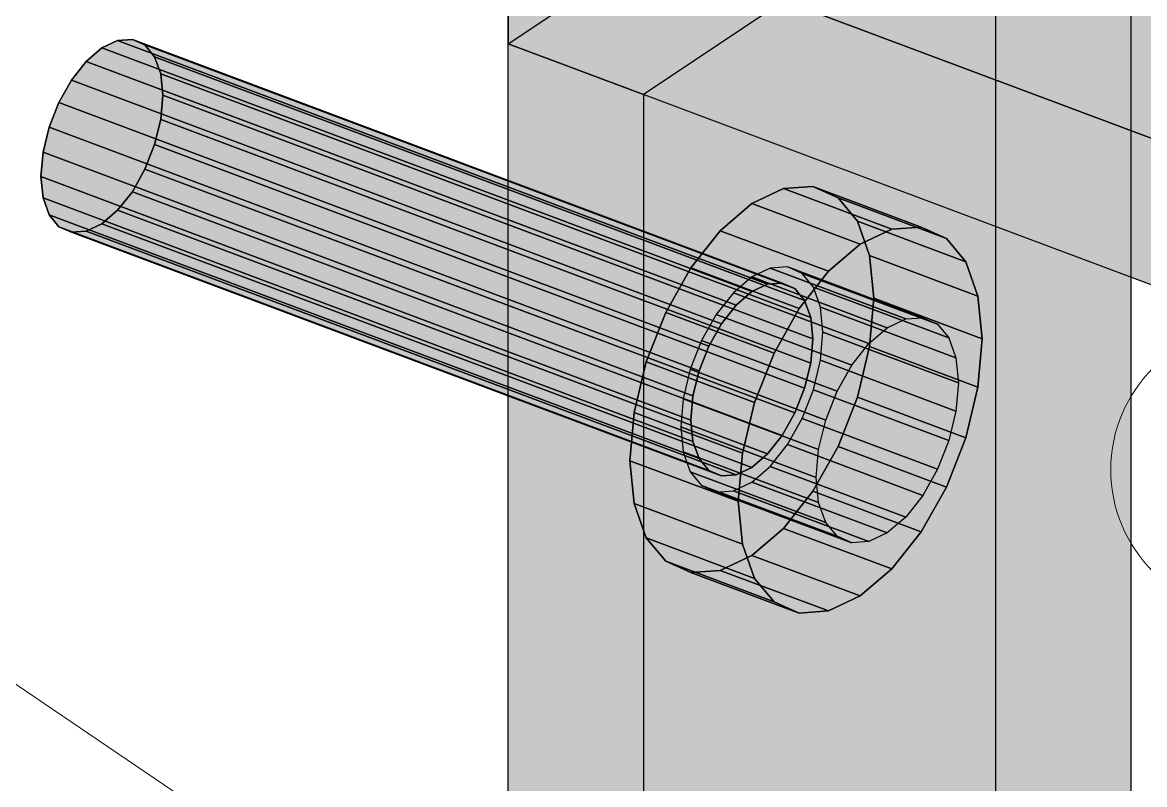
# Model space of a CAD drawing. Header units: millimetres. Extents: x 50 to 612415, y 2 to 4150.
# Drawn here: x 493535.88 to 493578.84, y 3117.29 to 3146.48 of the extents above; entities that cross this region are included whole.
import ezdxf

# ---------------------------------------------------------------- set-up
doc = ezdxf.new("R2010")
doc.units = ezdxf.units.MM
for name, color, linetype, lineweight in [('DIM', 7, 'Continuous', 13), ('HATCH', 8, 'Continuous', 9), ('OUTLINE', 7, 'Continuous', 25)]:
    doc.layers.add(name, color=color, linetype=linetype, lineweight=lineweight)

msp = doc.modelspace()

# ---------------------------------------------------------------- hatches: boundary and pattern name
at = {"layer": 'HATCH', "true_color": 0xaaafb2}
for points in [[(493554.474, 3145.664), (493573.139, 3158.107), (493573.139, 3163.72), (493554.474, 3151.276)], [(493565.732, 3136.864), (493554.474, 3145.664), (493573.139, 3158.107)], [(493566.164, 3136.339), (493565.732, 3136.864), (493573.139, 3158.107)], [(493566.164, 3132.41), (493573.139, 3158.107), (493573.139, 3096.369)], [(493566.164, 3132.41), (493566.436, 3133.539), (493573.139, 3158.107)], [(493566.436, 3135.572), (493566.164, 3136.339), (493573.139, 3158.107)], [(493566.436, 3133.539), (493566.529, 3134.617), (493573.139, 3158.107)], [(493566.529, 3134.617), (493566.436, 3135.572), (493573.139, 3158.107)], [(493578.324, 3156.163), (493559.659, 3143.72), (493570.916, 3134.92)], [(493578.324, 3156.163), (493570.916, 3134.92), (493571.349, 3134.394)], [(493578.324, 3094.425), (493578.324, 3156.163), (493571.349, 3130.466)], [(493578.324, 3156.163), (493571.621, 3131.594), (493571.349, 3130.466)], [(493578.324, 3156.163), (493571.349, 3134.394), (493571.621, 3133.628)], [(493578.324, 3156.163), (493571.713, 3132.673), (493571.621, 3131.594)], [(493578.324, 3156.163), (493571.621, 3133.628), (493571.713, 3132.673)], [(493540.941, 3141.798), (493539.524, 3145.79), (493538.92, 3145.503)], [(493540.941, 3141.798), (493540.087, 3145.829), (493539.524, 3145.79)], [(493540.941, 3141.798), (493540.57, 3145.616), (493540.087, 3145.829)], [(493540.941, 3141.798), (493538.92, 3145.503), (493538.317, 3144.985)], [(493540.941, 3141.798), (493540.941, 3145.166), (493540.57, 3145.616)], [(493561.178, 3132.067), (493554.474, 3083.926), (493554.474, 3145.664)], [(493565.732, 3136.864), (493565.168, 3137.112), (493554.474, 3145.664)], [(493565.168, 3137.112), (493564.511, 3137.067), (493554.474, 3145.664)], [(493564.511, 3137.067), (493563.807, 3136.732), (493554.474, 3145.664)], [(493563.807, 3136.732), (493563.102, 3136.128), (493554.474, 3145.664)], [(493563.102, 3136.128), (493562.446, 3135.298), (493554.474, 3145.664)], [(493562.446, 3135.298), (493561.882, 3134.298), (493554.474, 3145.664)], [(493561.45, 3133.196), (493561.178, 3132.067), (493554.474, 3145.664)], [(493561.882, 3134.298), (493561.45, 3133.196), (493554.474, 3145.664)], [(493540.941, 3141.798), (493538.317, 3144.985), (493537.754, 3144.274)], [(493540.941, 3141.798), (493541.174, 3144.509), (493540.941, 3145.166)], [(493540.941, 3141.798), (493541.254, 3143.691), (493541.174, 3144.509)], [(493540.941, 3141.798), (493537.754, 3144.274), (493537.271, 3143.417)], [(493540.941, 3141.798), (493541.174, 3142.766), (493541.254, 3143.691)], [(493559.659, 3143.72), (493559.659, 3081.981), (493566.362, 3130.123)], [(493559.659, 3143.72), (493570.352, 3135.168), (493570.916, 3134.92)], [(493559.659, 3143.72), (493569.696, 3135.123), (493570.352, 3135.168)], [(493559.659, 3143.72), (493568.991, 3134.787), (493569.696, 3135.123)], [(493559.659, 3143.72), (493568.287, 3134.184), (493568.991, 3134.787)], [(493559.659, 3143.72), (493567.631, 3133.354), (493568.287, 3134.184)], [(493559.659, 3143.72), (493567.067, 3132.353), (493567.631, 3133.354)], [(493559.659, 3143.72), (493566.362, 3130.123), (493566.634, 3131.251)], [(493559.659, 3143.72), (493566.634, 3131.251), (493567.067, 3132.353)], [(493540.941, 3141.798), (493537.271, 3143.417), (493536.9, 3142.472)], [(493540.941, 3141.798), (493536.9, 3142.472), (493536.667, 3141.504)], [(493540.941, 3141.798), (493536.587, 3140.58), (493536.667, 3139.761)], [(493540.941, 3141.798), (493536.667, 3141.504), (493536.587, 3140.58)], [(493540.941, 3141.798), (493536.667, 3139.761), (493536.9, 3139.104)], [(493540.941, 3141.798), (493536.9, 3139.104), (493537.271, 3138.654)], [(493540.941, 3141.798), (493537.271, 3138.654), (493537.754, 3138.441)], [(493540.941, 3141.798), (493537.754, 3138.441), (493538.317, 3138.48)], [(493540.941, 3141.798), (493538.317, 3138.48), (493538.92, 3138.768)], [(493540.941, 3141.798), (493538.92, 3138.768), (493539.524, 3139.285)], [(493540.941, 3141.798), (493539.524, 3139.285), (493540.087, 3139.996)], [(493540.941, 3141.798), (493540.087, 3139.996), (493540.57, 3140.854)], [(493567.848, 3132.129), (493566.14, 3140.191), (493565.015, 3140.113)], [(493567.848, 3132.129), (493567.106, 3139.765), (493566.14, 3140.191)], [(493567.848, 3132.129), (493565.015, 3140.113), (493563.807, 3139.538)], [(493567.848, 3132.129), (493567.848, 3138.864), (493567.106, 3139.765)], [(493567.848, 3132.129), (493563.807, 3139.538), (493562.599, 3138.503)], [(493567.848, 3132.129), (493562.599, 3138.503), (493561.474, 3137.08)], [(493567.848, 3132.129), (493568.314, 3137.551), (493567.848, 3138.864)], [(493567.955, 3137.982), (493569.162, 3138.558), (493571.996, 3130.574)], [(493569.162, 3138.558), (493570.288, 3138.635), (493571.996, 3130.574)], [(493570.288, 3138.635), (493571.254, 3138.209), (493571.996, 3130.574)], [(493571.254, 3138.209), (493571.996, 3137.309), (493571.996, 3130.574)], [(493566.747, 3136.948), (493567.955, 3137.982), (493571.996, 3130.574)], [(493567.848, 3132.129), (493568.473, 3135.914), (493568.314, 3137.551)], [(493571.996, 3137.309), (493572.462, 3135.995), (493571.996, 3130.574)], [(493567.848, 3132.129), (493561.474, 3137.08), (493560.507, 3135.365)], [(493565.621, 3135.525), (493566.747, 3136.948), (493571.996, 3130.574)], [(493563.807, 3136.17), (493564.411, 3136.458), (493565.827, 3132.466)], [(493564.411, 3136.458), (493564.973, 3136.497), (493565.827, 3132.466)], [(493564.973, 3136.497), (493565.457, 3136.284), (493565.827, 3132.466)], [(493563.203, 3135.653), (493563.807, 3136.17), (493565.827, 3132.466)], [(493565.457, 3136.284), (493565.827, 3135.834), (493565.827, 3132.466)], [(493567.848, 3132.129), (493568.314, 3134.064), (493568.473, 3135.914)], [(493572.462, 3135.995), (493572.621, 3134.358), (493571.996, 3130.574)], [(493562.64, 3134.941), (493563.203, 3135.653), (493565.827, 3132.466)], [(493564.655, 3133.81), (493565.621, 3135.525), (493571.996, 3130.574)], [(493565.827, 3135.834), (493566.06, 3135.177), (493565.827, 3132.466)], [(493567.848, 3132.129), (493560.507, 3135.365), (493559.766, 3133.476)], [(493566.06, 3135.177), (493566.14, 3134.358), (493565.827, 3132.466)], [(493562.157, 3134.084), (493562.64, 3134.941), (493565.827, 3132.466)], [(493566.14, 3134.358), (493566.06, 3133.434), (493565.827, 3132.466)], [(493572.621, 3134.358), (493572.462, 3132.509), (493571.996, 3130.574)], [(493561.786, 3133.139), (493562.157, 3134.084), (493565.827, 3132.466)], [(493563.913, 3131.921), (493564.655, 3133.81), (493571.996, 3130.574)], [(493567.848, 3132.129), (493559.766, 3133.476), (493559.3, 3131.541)], [(493561.553, 3132.172), (493561.786, 3133.139), (493565.827, 3132.466)], [(493561.553, 3130.429), (493561.474, 3131.247), (493565.827, 3132.466)], [(493561.474, 3131.247), (493561.553, 3132.172), (493565.827, 3132.466)], [(493561.786, 3129.772), (493561.553, 3130.429), (493565.827, 3132.466)], [(493562.157, 3129.322), (493561.786, 3129.772), (493565.827, 3132.466)], [(493562.64, 3129.109), (493562.157, 3129.322), (493565.827, 3132.466)], [(493563.203, 3129.147), (493562.64, 3129.109), (493565.827, 3132.466)], [(493563.807, 3129.435), (493563.203, 3129.147), (493565.827, 3132.466)], [(493564.411, 3129.953), (493563.807, 3129.435), (493565.827, 3132.466)], [(493564.973, 3130.664), (493564.411, 3129.953), (493565.827, 3132.466)], [(493565.457, 3131.521), (493564.973, 3130.664), (493565.827, 3132.466)], [(493561.178, 3132.067), (493561.085, 3130.988), (493554.474, 3083.926)], [(493567.848, 3132.129), (493559.141, 3129.692), (493559.3, 3128.055)], [(493567.848, 3132.129), (493559.3, 3131.541), (493559.141, 3129.692)], [(493567.848, 3132.129), (493559.3, 3128.055), (493559.766, 3126.741)], [(493567.848, 3132.129), (493559.766, 3126.741), (493560.507, 3125.841)], [(493567.848, 3132.129), (493560.507, 3125.841), (493561.474, 3125.415)], [(493567.848, 3132.129), (493561.474, 3125.415), (493562.599, 3125.492)], [(493567.848, 3132.129), (493562.599, 3125.492), (493563.807, 3126.068)], [(493567.848, 3132.129), (493563.807, 3126.068), (493565.015, 3127.102)], [(493567.848, 3132.129), (493565.015, 3127.102), (493566.14, 3128.525)], [(493565.732, 3131.308), (493566.164, 3132.41), (493573.139, 3096.369)], [(493567.848, 3132.129), (493566.14, 3128.525), (493567.106, 3130.24)], [(493563.447, 3129.986), (493563.913, 3131.921), (493571.996, 3130.574)], [(493565.168, 3130.308), (493565.732, 3131.308), (493573.139, 3096.369)], [(493554.474, 3083.926), (493561.085, 3130.988), (493561.178, 3130.033)], [(493563.447, 3126.499), (493563.288, 3128.137), (493571.996, 3130.574)], [(493563.288, 3128.137), (493563.447, 3129.986), (493571.996, 3130.574)], [(493563.913, 3125.186), (493563.447, 3126.499), (493571.996, 3130.574)], [(493564.655, 3124.285), (493563.913, 3125.186), (493571.996, 3130.574)], [(493564.511, 3129.477), (493565.168, 3130.308), (493573.139, 3096.369)], [(493565.621, 3123.859), (493564.655, 3124.285), (493571.996, 3130.574)], [(493566.747, 3123.937), (493565.621, 3123.859), (493571.996, 3130.574)], [(493567.955, 3124.512), (493566.747, 3123.937), (493571.996, 3130.574)], [(493569.162, 3125.547), (493567.955, 3124.512), (493571.996, 3130.574)], [(493570.288, 3126.97), (493569.162, 3125.547), (493571.996, 3130.574)], [(493571.254, 3128.685), (493570.288, 3126.97), (493571.996, 3130.574)], [(493578.324, 3094.425), (493571.349, 3130.466), (493570.916, 3129.364)], [(493561.085, 3101.803), (493554.474, 3083.926), (493561.178, 3130.033)], [(493559.659, 3081.981), (493566.27, 3129.044), (493566.362, 3130.123)], [(493561.178, 3102.881), (493561.085, 3101.803), (493561.178, 3130.033)], [(493566.436, 3106.387), (493566.164, 3107.153), (493561.178, 3130.033)], [(493566.164, 3107.153), (493565.732, 3107.679), (493561.178, 3130.033)], [(493565.732, 3107.679), (493565.168, 3107.927), (493561.178, 3130.033)], [(493565.168, 3107.927), (493564.511, 3107.882), (493561.178, 3130.033)], [(493564.511, 3107.882), (493563.807, 3107.546), (493561.178, 3130.033)], [(493563.807, 3107.546), (493563.102, 3106.943), (493561.178, 3130.033)], [(493563.102, 3106.943), (493562.446, 3106.113), (493561.178, 3130.033)], [(493562.446, 3106.113), (493561.882, 3105.112), (493561.178, 3130.033)], [(493561.45, 3104.01), (493561.178, 3102.881), (493561.178, 3130.033)], [(493561.882, 3105.112), (493561.45, 3104.01), (493561.178, 3130.033)], [(493566.436, 3106.387), (493561.178, 3130.033), (493561.45, 3129.267)], [(493563.807, 3128.874), (493564.511, 3129.477), (493573.139, 3096.369)], [(493566.362, 3128.089), (493566.27, 3129.044), (493559.659, 3081.981)], [(493566.436, 3106.387), (493561.45, 3129.267), (493561.882, 3128.742)], [(493578.324, 3094.425), (493570.916, 3129.364), (493570.352, 3128.363)], [(493566.436, 3106.387), (493561.882, 3128.742), (493573.139, 3096.369)], [(493561.882, 3128.742), (493562.446, 3128.493), (493573.139, 3096.369)], [(493563.102, 3128.538), (493563.807, 3128.874), (493573.139, 3096.369)], [(493562.446, 3128.493), (493563.102, 3128.538), (493573.139, 3096.369)], [(493578.324, 3094.425), (493570.352, 3128.363), (493569.696, 3127.533)], [(493566.362, 3128.089), (493559.659, 3081.981), (493566.27, 3099.859)], [(493566.362, 3128.089), (493566.27, 3099.859), (493566.362, 3100.937)], [(493566.362, 3128.089), (493571.349, 3105.209), (493571.621, 3104.443)], [(493566.362, 3128.089), (493570.916, 3105.734), (493571.349, 3105.209)], [(493566.362, 3128.089), (493570.352, 3105.983), (493570.916, 3105.734)], [(493566.362, 3128.089), (493569.696, 3105.938), (493570.352, 3105.983)], [(493566.362, 3128.089), (493568.991, 3105.602), (493569.696, 3105.938)], [(493566.362, 3128.089), (493568.287, 3104.998), (493568.991, 3105.602)], [(493566.362, 3128.089), (493567.631, 3104.168), (493568.287, 3104.998)], [(493566.362, 3128.089), (493567.067, 3103.168), (493567.631, 3104.168)], [(493566.362, 3128.089), (493566.362, 3100.937), (493566.634, 3102.066)], [(493566.362, 3128.089), (493566.634, 3102.066), (493567.067, 3103.168)], [(493566.634, 3127.323), (493566.362, 3128.089), (493571.621, 3104.443)], [(493567.067, 3126.797), (493566.634, 3127.323), (493571.621, 3104.443)], [(493578.324, 3094.425), (493569.696, 3127.533), (493568.991, 3126.93)], [(493578.324, 3094.425), (493568.991, 3126.93), (493568.287, 3126.594)], [(493578.324, 3094.425), (493567.067, 3126.797), (493571.621, 3104.443)], [(493578.324, 3094.425), (493567.631, 3126.549), (493567.067, 3126.797)], [(493578.324, 3094.425), (493568.287, 3126.594), (493567.631, 3126.549)]]:
    msp.add_hatch(color=253, dxfattribs=at).paths.add_polyline_path(points)
at = {"layer": 'HATCH', "true_color": 0xb7bcc0}
for points in [[(493610.469, 3130.279), (493560.696, 3148.943), (493579.361, 3161.386)], [(493554.474, 3145.664), (493573.139, 3158.107), (493578.324, 3156.163), (493559.659, 3143.72)], [(493582.99, 3144.692), (493554.474, 3145.664), (493573.139, 3158.107)], [(493554.474, 3151.276), (493609.408, 3137.942), (493583.897, 3147.129)], [(493554.474, 3151.276), (493616.69, 3127.945), (493609.408, 3137.942)], [(493554.474, 3145.664), (493582.99, 3144.692), (493582.409, 3144.176)], [(493554.474, 3145.664), (493582.409, 3144.176), (493582.115, 3143.602)], [(493554.474, 3145.664), (493582.115, 3143.602), (493582.128, 3143.01)], [(493554.474, 3145.664), (493582.128, 3143.01), (493582.447, 3142.44)], [(493582.447, 3142.44), (493583.051, 3141.93), (493554.474, 3145.664)], [(493583.051, 3141.93), (493583.897, 3141.516), (493554.474, 3145.664)], [(493583.897, 3141.516), (493609.408, 3132.33), (493554.474, 3145.664)], [(493609.408, 3132.33), (493616.69, 3122.333), (493554.474, 3145.664)]]:
    msp.add_hatch(color=9, dxfattribs=at).paths.add_polyline_path(points)
at = {"layer": 'HATCH', "true_color": 0xacb1b5}
for points in [[(493573.139, 3158.107), (493573.139, 3096.369), (493578.324, 3094.425), (493578.324, 3156.163)], [(493560.696, 3148.943), (493610.469, 3130.279), (493610.469, 3135.285), (493560.696, 3153.95)], [(493616.69, 3122.333), (493554.474, 3145.664), (493554.474, 3151.276), (493616.69, 3127.945)], [(493554.474, 3083.926), (493554.474, 3145.664), (493559.659, 3143.72), (493559.659, 3081.981)]]:
    msp.add_hatch(color=253, dxfattribs=at).paths.add_polyline_path(points)
at = {"layer": 'HATCH', "true_color": 0xb5bbbf}
for points in [[(493564.411, 3136.458), (493563.807, 3136.17), (493538.92, 3145.503), (493539.524, 3145.79)], [(493569.162, 3138.558), (493567.955, 3137.982), (493563.807, 3139.538), (493565.015, 3140.113)], [(493563.203, 3129.147), (493563.807, 3129.435), (493538.92, 3138.768), (493538.317, 3138.48)], [(493564.511, 3137.067), (493563.807, 3136.732), (493568.991, 3134.787), (493569.696, 3135.123)], [(493563.102, 3128.538), (493563.807, 3128.874), (493568.991, 3126.93), (493568.287, 3126.594)], [(493566.747, 3123.937), (493567.955, 3124.512), (493563.807, 3126.068), (493562.599, 3125.492)]]:
    msp.add_hatch(color=9, dxfattribs=at).paths.add_polyline_path(points)
at = {"layer": 'HATCH', "true_color": 0xb2b7bb}
for points in [[(493564.973, 3136.497), (493564.411, 3136.458), (493539.524, 3145.79), (493540.087, 3145.829)], [(493570.288, 3138.635), (493569.162, 3138.558), (493565.015, 3140.113), (493566.14, 3140.191)], [(493562.64, 3129.109), (493563.203, 3129.147), (493538.317, 3138.48), (493537.754, 3138.441)], [(493565.168, 3137.112), (493564.511, 3137.067), (493569.696, 3135.123), (493570.352, 3135.168)], [(493562.446, 3128.493), (493563.102, 3128.538), (493568.287, 3126.594), (493567.631, 3126.549)], [(493565.621, 3123.859), (493566.747, 3123.937), (493562.599, 3125.492), (493561.474, 3125.415)]]:
    msp.add_hatch(color=9, dxfattribs=at).paths.add_polyline_path(points)
at = {"layer": 'HATCH', "true_color": 0xadb2b6}
for points in [[(493565.457, 3136.284), (493564.973, 3136.497), (493540.087, 3145.829), (493540.57, 3145.616)], [(493571.254, 3138.209), (493570.288, 3138.635), (493566.14, 3140.191), (493567.106, 3139.765)], [(493562.157, 3129.322), (493562.64, 3129.109), (493537.754, 3138.441), (493537.271, 3138.654)], [(493565.732, 3136.864), (493565.168, 3137.112), (493570.352, 3135.168), (493570.916, 3134.92)], [(493561.882, 3128.742), (493562.446, 3128.493), (493567.631, 3126.549), (493567.067, 3126.797)], [(493564.655, 3124.285), (493565.621, 3123.859), (493561.474, 3125.415), (493560.507, 3125.841)]]:
    msp.add_hatch(color=253, dxfattribs=at).paths.add_polyline_path(points)
at = {"layer": 'HATCH', "true_color": 0xb8bdc1}
for points in [[(493563.807, 3136.17), (493563.203, 3135.653), (493538.317, 3144.985), (493538.92, 3145.503)], [(493567.955, 3137.982), (493566.747, 3136.948), (493562.599, 3138.503), (493563.807, 3139.538)], [(493563.807, 3129.435), (493564.411, 3129.953), (493539.524, 3139.285), (493538.92, 3138.768)], [(493563.807, 3136.732), (493563.102, 3136.128), (493568.287, 3134.184), (493568.991, 3134.787)], [(493563.807, 3128.874), (493564.511, 3129.477), (493569.696, 3127.533), (493568.991, 3126.93)], [(493567.955, 3124.512), (493569.162, 3125.547), (493565.015, 3127.102), (493563.807, 3126.068)]]:
    msp.add_hatch(color=9, dxfattribs=at).paths.add_polyline_path(points)
at = {"layer": 'HATCH', "true_color": 0xa8adb0}
for points in [[(493565.827, 3135.834), (493565.457, 3136.284), (493540.57, 3145.616), (493540.941, 3145.166)], [(493571.996, 3137.309), (493571.254, 3138.209), (493567.106, 3139.765), (493567.848, 3138.864)], [(493561.786, 3129.772), (493562.157, 3129.322), (493537.271, 3138.654), (493536.9, 3139.104)], [(493566.164, 3136.339), (493565.732, 3136.864), (493570.916, 3134.92), (493571.349, 3134.394)], [(493561.45, 3129.267), (493561.882, 3128.742), (493567.067, 3126.797), (493566.634, 3127.323)], [(493563.913, 3125.186), (493564.655, 3124.285), (493560.507, 3125.841), (493559.766, 3126.741)]]:
    msp.add_hatch(color=253, dxfattribs=at).paths.add_polyline_path(points)
at = {"layer": 'HATCH', "true_color": 0xb9bec2}
for points in [[(493563.203, 3135.653), (493562.64, 3134.941), (493537.754, 3144.274), (493538.317, 3144.985)], [(493564.411, 3129.953), (493564.973, 3130.664), (493540.087, 3139.996), (493539.524, 3139.285)], [(493566.747, 3136.948), (493565.621, 3135.525), (493561.474, 3137.08), (493562.599, 3138.503)], [(493563.102, 3136.128), (493562.446, 3135.298), (493567.631, 3133.354), (493568.287, 3134.184)], [(493564.511, 3129.477), (493565.168, 3130.308), (493570.352, 3128.363), (493569.696, 3127.533)], [(493569.162, 3125.547), (493570.288, 3126.97), (493566.14, 3128.525), (493565.015, 3127.102)]]:
    msp.add_hatch(color=9, dxfattribs=at).paths.add_polyline_path(points)
at = {"layer": 'HATCH', "true_color": 0xa4a9ac}
for points in [[(493566.06, 3135.177), (493565.827, 3135.834), (493540.941, 3145.166), (493541.174, 3144.509)], [(493561.553, 3130.429), (493561.786, 3129.772), (493536.9, 3139.104), (493536.667, 3139.761)], [(493572.462, 3135.995), (493571.996, 3137.309), (493567.848, 3138.864), (493568.314, 3137.551)], [(493566.436, 3135.572), (493566.164, 3136.339), (493571.349, 3134.394), (493571.621, 3133.628)], [(493561.178, 3130.033), (493561.45, 3129.267), (493566.634, 3127.323), (493566.362, 3128.089)], [(493563.447, 3126.499), (493563.913, 3125.186), (493559.766, 3126.741), (493559.3, 3128.055)]]:
    msp.add_hatch(color=253, dxfattribs=at).paths.add_polyline_path(points)
at = {"layer": 'HATCH', "true_color": 0xa9afb2}
for points in [[(493566.14, 3134.358), (493566.06, 3135.177), (493541.174, 3144.509), (493541.254, 3143.691)], [(493561.474, 3131.247), (493561.553, 3130.429), (493536.667, 3139.761), (493536.587, 3140.58)], [(493572.621, 3134.358), (493572.462, 3135.995), (493568.314, 3137.551), (493568.473, 3135.914)], [(493566.529, 3134.617), (493566.436, 3135.572), (493571.621, 3133.628), (493571.713, 3132.673)], [(493561.085, 3130.988), (493561.178, 3130.033), (493566.362, 3128.089), (493566.27, 3129.044)], [(493563.288, 3128.137), (493563.447, 3126.499), (493559.3, 3128.055), (493559.141, 3129.692)]]:
    msp.add_hatch(color=253, dxfattribs=at).paths.add_polyline_path(points)
at = {"layer": 'HATCH', "true_color": 0xb8bec2}
for points in [[(493562.64, 3134.941), (493562.157, 3134.084), (493537.271, 3143.417), (493537.754, 3144.274)], [(493564.973, 3130.664), (493565.457, 3131.521), (493540.57, 3140.854), (493540.087, 3139.996)], [(493565.621, 3135.525), (493564.655, 3133.81), (493560.507, 3135.365), (493561.474, 3137.08)], [(493562.446, 3135.298), (493561.882, 3134.298), (493567.067, 3132.353), (493567.631, 3133.354)], [(493565.168, 3130.308), (493565.732, 3131.308), (493570.916, 3129.364), (493570.352, 3128.363)], [(493570.288, 3126.97), (493571.254, 3128.685), (493567.106, 3130.24), (493566.14, 3128.525)]]:
    msp.add_hatch(color=9, dxfattribs=at).paths.add_polyline_path(points)
at = {"layer": 'HATCH', "true_color": 0xaeb4b8}
for points in [[(493566.06, 3133.434), (493566.14, 3134.358), (493541.254, 3143.691), (493541.174, 3142.766)], [(493561.553, 3132.172), (493561.474, 3131.247), (493536.587, 3140.58), (493536.667, 3141.504)], [(493572.462, 3132.509), (493572.621, 3134.358), (493568.473, 3135.914), (493568.314, 3134.064)], [(493566.436, 3133.539), (493566.529, 3134.617), (493571.713, 3132.673), (493571.621, 3131.594)], [(493561.178, 3132.067), (493561.085, 3130.988), (493566.27, 3129.044), (493566.362, 3130.123)], [(493563.447, 3129.986), (493563.288, 3128.137), (493559.141, 3129.692), (493559.3, 3131.541)]]:
    msp.add_hatch(color=253, dxfattribs=at).paths.add_polyline_path(points)
at = {"layer": 'HATCH', "true_color": 0xb6bcc0}
for points in [[(493562.157, 3134.084), (493561.786, 3133.139), (493536.9, 3142.472), (493537.271, 3143.417)], [(493565.457, 3131.521), (493565.827, 3132.466), (493540.941, 3141.798), (493540.57, 3140.854)], [(493564.655, 3133.81), (493563.913, 3131.921), (493559.766, 3133.476), (493560.507, 3135.365)], [(493561.882, 3134.298), (493561.45, 3133.196), (493566.634, 3131.251), (493567.067, 3132.353)], [(493565.732, 3131.308), (493566.164, 3132.41), (493571.349, 3130.466), (493570.916, 3129.364)], [(493571.254, 3128.685), (493571.996, 3130.574), (493567.848, 3132.129), (493567.106, 3130.24)]]:
    msp.add_hatch(color=9, dxfattribs=at).paths.add_polyline_path(points)
at = {"layer": 'HATCH', "true_color": 0xb3b8bc}
for points in [[(493565.827, 3132.466), (493566.06, 3133.434), (493541.174, 3142.766), (493540.941, 3141.798)], [(493561.786, 3133.139), (493561.553, 3132.172), (493536.667, 3141.504), (493536.9, 3142.472)], [(493571.996, 3130.574), (493572.462, 3132.509), (493568.314, 3134.064), (493567.848, 3132.129)], [(493563.913, 3131.921), (493563.447, 3129.986), (493559.3, 3131.541), (493559.766, 3133.476)], [(493566.164, 3132.41), (493566.436, 3133.539), (493571.621, 3131.594), (493571.349, 3130.466)], [(493561.45, 3133.196), (493561.178, 3132.067), (493566.362, 3130.123), (493566.634, 3131.251)]]:
    msp.add_hatch(color=9, dxfattribs=at).paths.add_polyline_path(points)

# ---------------------------------------------------------------- linework, layer by layer
at = {"layer": 'DIM'}
msp.add_lwpolyline([(493558.622, 3105.562), (493020, 3470), (492980, 3470)], dxfattribs=at)
msp.add_circle((493583.05, 3129.343), 5.5, dxfattribs=at)
at = {"layer": 'OUTLINE', "color": 139, "true_color": 0x42544a}
for p, q in [((493554.474, 3145.664), (493573.139, 3158.107)), ((493554.474, 3145.664), (493573.139, 3158.107)), ((493554.474, 3145.664), (493573.139, 3158.107)), ((493554.474, 3145.664), (493573.139, 3158.107)), ((493573.139, 3158.107), (493573.139, 3096.369)), ((493573.139, 3158.107), (493573.139, 3096.369)), ((493578.324, 3156.163), (493559.659, 3143.72)), ((493578.324, 3156.163), (493559.659, 3143.72)), ((493578.324, 3094.425), (493578.324, 3156.163)), ((493578.324, 3094.425), (493578.324, 3156.163)), ((493554.474, 3151.276), (493554.474, 3145.664)), ((493554.474, 3145.664), (493554.474, 3151.276)), ((493554.474, 3151.276), (493616.69, 3127.945)), ((493554.474, 3151.276), (493616.69, 3127.945)), ((493610.469, 3130.279), (493560.696, 3148.943)), ((493560.696, 3148.943), (493610.469, 3130.279)), ((493539.524, 3145.79), (493538.92, 3145.503)), ((493538.92, 3145.503), (493539.524, 3145.79)), ((493540.087, 3145.829), (493539.524, 3145.79)), ((493539.524, 3145.79), (493540.087, 3145.829)), ((493564.411, 3136.458), (493539.524, 3145.79)), ((493539.524, 3145.79), (493564.411, 3136.458)), ((493540.57, 3145.616), (493540.087, 3145.829)), ((493564.973, 3136.497), (493540.087, 3145.829)), ((493540.087, 3145.829), (493540.57, 3145.616)), ((493540.087, 3145.829), (493564.973, 3136.497)), ((493538.92, 3145.503), (493538.317, 3144.985)), ((493538.317, 3144.985), (493538.92, 3145.503)), ((493563.807, 3136.17), (493538.92, 3145.503)), ((493538.92, 3145.503), (493563.807, 3136.17)), ((493540.941, 3145.166), (493540.57, 3145.616)), ((493565.457, 3136.284), (493540.57, 3145.616)), ((493540.57, 3145.616), (493540.941, 3145.166)), ((493540.57, 3145.616), (493565.457, 3136.284)), ((493554.474, 3083.926), (493554.474, 3145.664)), ((493554.474, 3083.926), (493554.474, 3145.664)), ((493554.474, 3145.664), (493559.659, 3143.72)), ((493559.659, 3143.72), (493554.474, 3145.664)), ((493616.69, 3122.333), (493554.474, 3145.664)), ((493616.69, 3122.333), (493554.474, 3145.664)), ((493538.317, 3144.985), (493537.754, 3144.274)), ((493537.754, 3144.274), (493538.317, 3144.985)), ((493563.203, 3135.653), (493538.317, 3144.985)), ((493538.317, 3144.985), (493563.203, 3135.653)), ((493541.174, 3144.509), (493540.941, 3145.166)), ((493565.827, 3135.834), (493540.941, 3145.166)), ((493540.941, 3145.166), (493541.174, 3144.509)), ((493540.941, 3145.166), (493565.827, 3135.834)), ((493541.254, 3143.691), (493541.174, 3144.509)), ((493566.06, 3135.177), (493541.174, 3144.509)), ((493541.174, 3144.509), (493541.254, 3143.691)), ((493541.174, 3144.509), (493566.06, 3135.177)), ((493537.754, 3144.274), (493537.271, 3143.417)), ((493537.271, 3143.417), (493537.754, 3144.274)), ((493562.64, 3134.941), (493537.754, 3144.274)), ((493537.754, 3144.274), (493562.64, 3134.941)), ((493541.174, 3142.766), (493541.254, 3143.691)), ((493541.254, 3143.691), (493541.174, 3142.766)), ((493566.14, 3134.358), (493541.254, 3143.691)), ((493541.254, 3143.691), (493566.14, 3134.358)), ((493559.659, 3143.72), (493559.659, 3081.981)), ((493559.659, 3143.72), (493559.659, 3081.981)), ((493537.271, 3143.417), (493536.9, 3142.472)), ((493536.9, 3142.472), (493537.271, 3143.417)), ((493562.157, 3134.084), (493537.271, 3143.417)), ((493537.271, 3143.417), (493562.157, 3134.084)), ((493540.941, 3141.798), (493541.174, 3142.766)), ((493541.174, 3142.766), (493540.941, 3141.798)), ((493566.06, 3133.434), (493541.174, 3142.766)), ((493541.174, 3142.766), (493566.06, 3133.434)), ((493536.9, 3142.472), (493536.667, 3141.504)), ((493536.667, 3141.504), (493536.9, 3142.472)), ((493536.9, 3142.472), (493561.786, 3133.139)), ((493561.786, 3133.139), (493536.9, 3142.472)), ((493536.667, 3141.504), (493536.587, 3140.58)), ((493536.587, 3140.58), (493536.667, 3141.504)), ((493536.667, 3141.504), (493561.553, 3132.172)), ((493561.553, 3132.172), (493536.667, 3141.504)), ((493540.57, 3140.854), (493540.941, 3141.798)), ((493540.941, 3141.798), (493540.57, 3140.854)), ((493565.827, 3132.466), (493540.941, 3141.798)), ((493540.941, 3141.798), (493565.827, 3132.466)), ((493540.087, 3139.996), (493540.57, 3140.854)), ((493540.57, 3140.854), (493540.087, 3139.996)), ((493540.57, 3140.854), (493565.457, 3131.521)), ((493565.457, 3131.521), (493540.57, 3140.854)), ((493536.587, 3140.58), (493536.667, 3139.761)), ((493536.667, 3139.761), (493536.587, 3140.58)), ((493536.587, 3140.58), (493561.474, 3131.247)), ((493561.474, 3131.247), (493536.587, 3140.58)), ((493566.14, 3140.191), (493565.015, 3140.113)), ((493565.015, 3140.113), (493566.14, 3140.191)), ((493567.106, 3139.765), (493566.14, 3140.191)), ((493570.288, 3138.635), (493566.14, 3140.191)), ((493566.14, 3140.191), (493567.106, 3139.765)), ((493566.14, 3140.191), (493570.288, 3138.635)), ((493536.667, 3139.761), (493536.9, 3139.104)), ((493536.9, 3139.104), (493536.667, 3139.761)), ((493536.667, 3139.761), (493561.553, 3130.429)), ((493561.553, 3130.429), (493536.667, 3139.761)), ((493539.524, 3139.285), (493540.087, 3139.996)), ((493540.087, 3139.996), (493539.524, 3139.285)), ((493540.087, 3139.996), (493564.973, 3130.664)), ((493564.973, 3130.664), (493540.087, 3139.996)), ((493565.015, 3140.113), (493563.807, 3139.538)), ((493563.807, 3139.538), (493565.015, 3140.113)), ((493569.162, 3138.558), (493565.015, 3140.113)), ((493565.015, 3140.113), (493569.162, 3138.558)), ((493567.848, 3138.864), (493567.106, 3139.765)), ((493571.254, 3138.209), (493567.106, 3139.765)), ((493567.106, 3139.765), (493567.848, 3138.864)), ((493567.106, 3139.765), (493571.254, 3138.209)), ((493563.807, 3139.538), (493562.599, 3138.503)), ((493562.599, 3138.503), (493563.807, 3139.538)), ((493567.955, 3137.982), (493563.807, 3139.538)), ((493563.807, 3139.538), (493567.955, 3137.982)), ((493536.9, 3139.104), (493537.271, 3138.654)), ((493537.271, 3138.654), (493536.9, 3139.104)), ((493536.9, 3139.104), (493561.786, 3129.772)), ((493561.786, 3129.772), (493536.9, 3139.104)), ((493538.92, 3138.768), (493539.524, 3139.285)), ((493539.524, 3139.285), (493538.92, 3138.768)), ((493539.524, 3139.285), (493564.411, 3129.953)), ((493564.411, 3129.953), (493539.524, 3139.285)), ((493537.271, 3138.654), (493537.754, 3138.441)), ((493537.754, 3138.441), (493537.271, 3138.654)), ((493537.271, 3138.654), (493562.157, 3129.322)), ((493562.157, 3129.322), (493537.271, 3138.654)), ((493537.754, 3138.441), (493538.317, 3138.48)), ((493538.317, 3138.48), (493537.754, 3138.441)), ((493538.317, 3138.48), (493538.92, 3138.768)), ((493538.92, 3138.768), (493538.317, 3138.48)), ((493538.317, 3138.48), (493563.203, 3129.147)), ((493563.203, 3129.147), (493538.317, 3138.48)), ((493538.92, 3138.768), (493563.807, 3129.435)), ((493563.807, 3129.435), (493538.92, 3138.768)), ((493562.599, 3138.503), (493561.474, 3137.08)), ((493561.474, 3137.08), (493562.599, 3138.503)), ((493566.747, 3136.948), (493562.599, 3138.503)), ((493562.599, 3138.503), (493566.747, 3136.948)), ((493568.314, 3137.551), (493567.848, 3138.864)), ((493571.996, 3137.309), (493567.848, 3138.864)), ((493567.848, 3138.864), (493568.314, 3137.551)), ((493567.848, 3138.864), (493571.996, 3137.309)), ((493567.955, 3137.982), (493569.162, 3138.558)), ((493569.162, 3138.558), (493567.955, 3137.982)), ((493569.162, 3138.558), (493570.288, 3138.635)), ((493570.288, 3138.635), (493569.162, 3138.558)), ((493570.288, 3138.635), (493571.254, 3138.209)), ((493571.254, 3138.209), (493570.288, 3138.635)), ((493537.754, 3138.441), (493562.64, 3129.109)), ((493562.64, 3129.109), (493537.754, 3138.441)), ((493571.254, 3138.209), (493571.996, 3137.309)), ((493571.996, 3137.309), (493571.254, 3138.209)), ((493566.747, 3136.948), (493567.955, 3137.982)), ((493567.955, 3137.982), (493566.747, 3136.948)), ((493568.473, 3135.914), (493568.314, 3137.551)), ((493572.462, 3135.995), (493568.314, 3137.551)), ((493568.314, 3137.551), (493568.473, 3135.914)), ((493568.314, 3137.551), (493572.462, 3135.995)), ((493572.462, 3135.995), (493571.996, 3137.309)), ((493571.996, 3137.309), (493572.462, 3135.995)), ((493561.474, 3137.08), (493560.507, 3135.365)), ((493560.507, 3135.365), (493561.474, 3137.08)), ((493565.621, 3135.525), (493561.474, 3137.08)), ((493561.474, 3137.08), (493565.621, 3135.525)), ((493564.511, 3137.067), (493563.807, 3136.732)), ((493564.511, 3137.067), (493563.807, 3136.732)), ((493565.168, 3137.112), (493564.511, 3137.067)), ((493565.168, 3137.112), (493564.511, 3137.067)), ((493564.511, 3137.067), (493569.696, 3135.123)), ((493569.696, 3135.123), (493564.511, 3137.067)), ((493565.732, 3136.864), (493565.168, 3137.112)), ((493565.168, 3137.112), (493570.352, 3135.168)), ((493570.352, 3135.168), (493565.168, 3137.112)), ((493565.732, 3136.864), (493565.168, 3137.112)), ((493565.621, 3135.525), (493566.747, 3136.948)), ((493566.747, 3136.948), (493565.621, 3135.525)), ((493566.164, 3136.339), (493565.732, 3136.864)), ((493566.164, 3136.339), (493565.732, 3136.864)), ((493565.732, 3136.864), (493570.916, 3134.92)), ((493570.916, 3134.92), (493565.732, 3136.864)), ((493563.807, 3136.732), (493563.102, 3136.128)), ((493563.807, 3136.732), (493563.102, 3136.128)), ((493563.807, 3136.732), (493568.991, 3134.787)), ((493568.991, 3134.787), (493563.807, 3136.732)), ((493564.411, 3136.458), (493563.807, 3136.17)), ((493563.807, 3136.17), (493564.411, 3136.458)), ((493564.973, 3136.497), (493564.411, 3136.458)), ((493564.411, 3136.458), (493564.973, 3136.497)), ((493565.457, 3136.284), (493564.973, 3136.497)), ((493564.973, 3136.497), (493565.457, 3136.284)), ((493566.436, 3135.572), (493566.164, 3136.339)), ((493566.436, 3135.572), (493566.164, 3136.339)), ((493566.164, 3136.339), (493571.349, 3134.394)), ((493571.349, 3134.394), (493566.164, 3136.339)), ((493563.102, 3136.128), (493562.446, 3135.298)), ((493563.102, 3136.128), (493562.446, 3135.298)), ((493563.102, 3136.128), (493568.287, 3134.184)), ((493568.287, 3134.184), (493563.102, 3136.128)), ((493563.807, 3136.17), (493563.203, 3135.653)), ((493563.203, 3135.653), (493563.807, 3136.17)), ((493565.827, 3135.834), (493565.457, 3136.284)), ((493565.457, 3136.284), (493565.827, 3135.834)), ((493568.314, 3134.064), (493568.473, 3135.914)), ((493568.473, 3135.914), (493568.314, 3134.064)), ((493572.621, 3134.358), (493568.473, 3135.914)), ((493568.473, 3135.914), (493572.621, 3134.358)), ((493572.621, 3134.358), (493572.462, 3135.995)), ((493572.462, 3135.995), (493572.621, 3134.358)), ((493563.203, 3135.653), (493562.64, 3134.941)), ((493562.64, 3134.941), (493563.203, 3135.653)), ((493564.655, 3133.81), (493565.621, 3135.525)), ((493565.621, 3135.525), (493564.655, 3133.81)), ((493566.06, 3135.177), (493565.827, 3135.834)), ((493565.827, 3135.834), (493566.06, 3135.177)), ((493566.529, 3134.617), (493566.436, 3135.572)), ((493566.529, 3134.617), (493566.436, 3135.572)), ((493566.436, 3135.572), (493571.621, 3133.628)), ((493571.621, 3133.628), (493566.436, 3135.572)), ((493560.507, 3135.365), (493559.766, 3133.476)), ((493559.766, 3133.476), (493560.507, 3135.365)), ((493564.655, 3133.81), (493560.507, 3135.365)), ((493560.507, 3135.365), (493564.655, 3133.81)), ((493562.446, 3135.298), (493561.882, 3134.298)), ((493562.446, 3135.298), (493561.882, 3134.298)), ((493562.446, 3135.298), (493567.631, 3133.354)), ((493567.631, 3133.354), (493562.446, 3135.298)), ((493566.14, 3134.358), (493566.06, 3135.177)), ((493566.06, 3135.177), (493566.14, 3134.358)), ((493568.991, 3134.787), (493569.696, 3135.123)), ((493568.991, 3134.787), (493569.696, 3135.123)), ((493569.696, 3135.123), (493570.352, 3135.168)), ((493569.696, 3135.123), (493570.352, 3135.168)), ((493570.352, 3135.168), (493570.916, 3134.92)), ((493570.352, 3135.168), (493570.916, 3134.92)), ((493562.64, 3134.941), (493562.157, 3134.084)), ((493562.157, 3134.084), (493562.64, 3134.941)), ((493566.436, 3133.539), (493566.529, 3134.617)), ((493566.436, 3133.539), (493566.529, 3134.617)), ((493566.529, 3134.617), (493571.713, 3132.673)), ((493571.713, 3132.673), (493566.529, 3134.617)), ((493568.287, 3134.184), (493568.991, 3134.787)), ((493568.287, 3134.184), (493568.991, 3134.787)), ((493570.916, 3134.92), (493571.349, 3134.394)), ((493570.916, 3134.92), (493571.349, 3134.394)), ((493561.882, 3134.298), (493561.45, 3133.196)), ((493561.882, 3134.298), (493561.45, 3133.196)), ((493561.882, 3134.298), (493567.067, 3132.353)), ((493567.067, 3132.353), (493561.882, 3134.298)), ((493566.06, 3133.434), (493566.14, 3134.358)), ((493566.14, 3134.358), (493566.06, 3133.434)), ((493567.631, 3133.354), (493568.287, 3134.184)), ((493567.631, 3133.354), (493568.287, 3134.184)), ((493571.349, 3134.394), (493571.621, 3133.628)), ((493571.349, 3134.394), (493571.621, 3133.628)), ((493572.462, 3132.509), (493572.621, 3134.358)), ((493572.621, 3134.358), (493572.462, 3132.509)), ((493562.157, 3134.084), (493561.786, 3133.139)), ((493561.786, 3133.139), (493562.157, 3134.084)), ((493563.913, 3131.921), (493564.655, 3133.81)), ((493564.655, 3133.81), (493563.913, 3131.921)), ((493567.848, 3132.129), (493568.314, 3134.064)), ((493568.314, 3134.064), (493567.848, 3132.129)), ((493572.462, 3132.509), (493568.314, 3134.064)), ((493568.314, 3134.064), (493572.462, 3132.509)), ((493559.766, 3133.476), (493559.3, 3131.541)), ((493559.3, 3131.541), (493559.766, 3133.476)), ((493559.766, 3133.476), (493563.913, 3131.921)), ((493563.913, 3131.921), (493559.766, 3133.476)), ((493565.827, 3132.466), (493566.06, 3133.434)), ((493566.06, 3133.434), (493565.827, 3132.466)), ((493566.164, 3132.41), (493566.436, 3133.539)), ((493566.164, 3132.41), (493566.436, 3133.539)), ((493566.436, 3133.539), (493571.621, 3131.594)), ((493571.621, 3131.594), (493566.436, 3133.539)), ((493567.067, 3132.353), (493567.631, 3133.354)), ((493567.067, 3132.353), (493567.631, 3133.354)), ((493571.621, 3133.628), (493571.713, 3132.673)), ((493571.621, 3133.628), (493571.713, 3132.673)), ((493561.45, 3133.196), (493561.178, 3132.067)), ((493561.45, 3133.196), (493561.178, 3132.067)), ((493566.634, 3131.251), (493561.45, 3133.196)), ((493561.45, 3133.196), (493566.634, 3131.251)), ((493561.786, 3133.139), (493561.553, 3132.172)), ((493561.553, 3132.172), (493561.786, 3133.139)), ((493565.457, 3131.521), (493565.827, 3132.466)), ((493565.827, 3132.466), (493565.457, 3131.521)), ((493571.713, 3132.673), (493571.621, 3131.594)), ((493571.713, 3132.673), (493571.621, 3131.594)), ((493571.996, 3130.574), (493572.462, 3132.509)), ((493572.462, 3132.509), (493571.996, 3130.574)), ((493561.178, 3132.067), (493561.085, 3130.988)), ((493561.178, 3132.067), (493561.085, 3130.988)), ((493566.362, 3130.123), (493561.178, 3132.067)), ((493561.178, 3132.067), (493566.362, 3130.123)), ((493561.553, 3132.172), (493561.474, 3131.247)), ((493561.474, 3131.247), (493561.553, 3132.172)), ((493565.732, 3131.308), (493566.164, 3132.41)), ((493565.732, 3131.308), (493566.164, 3132.41)), ((493566.164, 3132.41), (493571.349, 3130.466)), ((493571.349, 3130.466), (493566.164, 3132.41)), ((493566.634, 3131.251), (493567.067, 3132.353)), ((493566.634, 3131.251), (493567.067, 3132.353)), ((493567.106, 3130.24), (493567.848, 3132.129)), ((493567.848, 3132.129), (493567.106, 3130.24)), ((493571.996, 3130.574), (493567.848, 3132.129)), ((493567.848, 3132.129), (493571.996, 3130.574)), ((493563.447, 3129.986), (493563.913, 3131.921)), ((493563.913, 3131.921), (493563.447, 3129.986)), ((493571.621, 3131.594), (493571.349, 3130.466)), ((493571.621, 3131.594), (493571.349, 3130.466)), ((493559.3, 3131.541), (493559.141, 3129.692)), ((493559.141, 3129.692), (493559.3, 3131.541)), ((493559.3, 3131.541), (493563.447, 3129.986)), ((493563.447, 3129.986), (493559.3, 3131.541)), ((493561.474, 3131.247), (493561.553, 3130.429)), ((493561.553, 3130.429), (493561.474, 3131.247)), ((493564.973, 3130.664), (493565.457, 3131.521)), ((493565.457, 3131.521), (493564.973, 3130.664)), ((493565.168, 3130.308), (493565.732, 3131.308)), ((493565.168, 3130.308), (493565.732, 3131.308)), ((493570.916, 3129.364), (493565.732, 3131.308)), ((493565.732, 3131.308), (493570.916, 3129.364)), ((493566.362, 3130.123), (493566.634, 3131.251)), ((493566.362, 3130.123), (493566.634, 3131.251)), ((493561.085, 3130.988), (493561.178, 3130.033)), ((493561.085, 3130.988), (493561.178, 3130.033)), ((493566.27, 3129.044), (493561.085, 3130.988)), ((493561.085, 3130.988), (493566.27, 3129.044)), ((493561.553, 3130.429), (493561.786, 3129.772)), ((493561.786, 3129.772), (493561.553, 3130.429)), ((493564.411, 3129.953), (493564.973, 3130.664)), ((493564.973, 3130.664), (493564.411, 3129.953)), ((493564.511, 3129.477), (493565.168, 3130.308)), ((493564.511, 3129.477), (493565.168, 3130.308)), ((493570.352, 3128.363), (493565.168, 3130.308)), ((493565.168, 3130.308), (493570.352, 3128.363)), ((493571.349, 3130.466), (493570.916, 3129.364)), ((493571.349, 3130.466), (493570.916, 3129.364)), ((493571.254, 3128.685), (493571.996, 3130.574)), ((493571.996, 3130.574), (493571.254, 3128.685)), ((493561.178, 3130.033), (493561.45, 3129.267)), ((493561.178, 3130.033), (493561.45, 3129.267)), ((493566.362, 3128.089), (493561.178, 3130.033)), ((493561.178, 3130.033), (493566.362, 3128.089)), ((493563.288, 3128.137), (493563.447, 3129.986)), ((493563.447, 3129.986), (493563.288, 3128.137)), ((493563.807, 3129.435), (493564.411, 3129.953)), ((493564.411, 3129.953), (493563.807, 3129.435)), ((493566.14, 3128.525), (493567.106, 3130.24)), ((493567.106, 3130.24), (493566.14, 3128.525)), ((493566.27, 3129.044), (493566.362, 3130.123)), ((493566.27, 3129.044), (493566.362, 3130.123)), ((493567.106, 3130.24), (493571.254, 3128.685)), ((493571.254, 3128.685), (493567.106, 3130.24)), ((493559.141, 3129.692), (493559.3, 3128.055)), ((493559.3, 3128.055), (493559.141, 3129.692)), ((493559.141, 3129.692), (493563.288, 3128.137)), ((493563.288, 3128.137), (493559.141, 3129.692)), ((493561.786, 3129.772), (493562.157, 3129.322)), ((493562.157, 3129.322), (493561.786, 3129.772)), ((493563.203, 3129.147), (493563.807, 3129.435)), ((493563.807, 3129.435), (493563.203, 3129.147)), ((493563.807, 3128.874), (493564.511, 3129.477)), ((493563.807, 3128.874), (493564.511, 3129.477)), ((493569.696, 3127.533), (493564.511, 3129.477)), ((493564.511, 3129.477), (493569.696, 3127.533)), ((493561.45, 3129.267), (493561.882, 3128.742)), ((493561.45, 3129.267), (493561.882, 3128.742)), ((493566.634, 3127.323), (493561.45, 3129.267)), ((493561.45, 3129.267), (493566.634, 3127.323)), ((493562.157, 3129.322), (493562.64, 3129.109)), ((493562.64, 3129.109), (493562.157, 3129.322)), ((493562.64, 3129.109), (493563.203, 3129.147)), ((493563.203, 3129.147), (493562.64, 3129.109)), ((493566.362, 3128.089), (493566.27, 3129.044)), ((493566.362, 3128.089), (493566.27, 3129.044)), ((493570.916, 3129.364), (493570.352, 3128.363)), ((493570.916, 3129.364), (493570.352, 3128.363)), ((493561.882, 3128.742), (493562.446, 3128.493)), ((493561.882, 3128.742), (493562.446, 3128.493)), ((493567.067, 3126.797), (493561.882, 3128.742)), ((493561.882, 3128.742), (493567.067, 3126.797)), ((493563.102, 3128.538), (493563.807, 3128.874)), ((493563.102, 3128.538), (493563.807, 3128.874)), ((493568.991, 3126.93), (493563.807, 3128.874)), ((493563.807, 3128.874), (493568.991, 3126.93)), ((493570.288, 3126.97), (493571.254, 3128.685)), ((493571.254, 3128.685), (493570.288, 3126.97)), ((493562.446, 3128.493), (493563.102, 3128.538)), ((493562.446, 3128.493), (493563.102, 3128.538)), ((493567.631, 3126.549), (493562.446, 3128.493)), ((493562.446, 3128.493), (493567.631, 3126.549)), ((493568.287, 3126.594), (493563.102, 3128.538)), ((493563.102, 3128.538), (493568.287, 3126.594)), ((493565.015, 3127.102), (493566.14, 3128.525)), ((493566.14, 3128.525), (493565.015, 3127.102)), ((493566.14, 3128.525), (493570.288, 3126.97)), ((493570.288, 3126.97), (493566.14, 3128.525)), ((493570.352, 3128.363), (493569.696, 3127.533)), ((493570.352, 3128.363), (493569.696, 3127.533)), ((493559.3, 3128.055), (493559.766, 3126.741)), ((493559.766, 3126.741), (493559.3, 3128.055)), ((493559.3, 3128.055), (493563.447, 3126.499)), ((493563.447, 3126.499), (493559.3, 3128.055)), ((493563.447, 3126.499), (493563.288, 3128.137)), ((493563.288, 3128.137), (493563.447, 3126.499)), ((493566.634, 3127.323), (493566.362, 3128.089)), ((493566.634, 3127.323), (493566.362, 3128.089)), ((493567.067, 3126.797), (493566.634, 3127.323)), ((493567.067, 3126.797), (493566.634, 3127.323)), ((493569.696, 3127.533), (493568.991, 3126.93)), ((493569.696, 3127.533), (493568.991, 3126.93)), ((493563.807, 3126.068), (493565.015, 3127.102)), ((493565.015, 3127.102), (493563.807, 3126.068)), ((493565.015, 3127.102), (493569.162, 3125.547)), ((493569.162, 3125.547), (493565.015, 3127.102)), ((493568.991, 3126.93), (493568.287, 3126.594)), ((493568.991, 3126.93), (493568.287, 3126.594)), ((493569.162, 3125.547), (493570.288, 3126.97)), ((493570.288, 3126.97), (493569.162, 3125.547)), ((493559.766, 3126.741), (493560.507, 3125.841)), ((493560.507, 3125.841), (493559.766, 3126.741)), ((493559.766, 3126.741), (493563.913, 3125.186)), ((493563.913, 3125.186), (493559.766, 3126.741)), ((493563.913, 3125.186), (493563.447, 3126.499)), ((493563.447, 3126.499), (493563.913, 3125.186)), ((493567.631, 3126.549), (493567.067, 3126.797)), ((493567.631, 3126.549), (493567.067, 3126.797)), ((493568.287, 3126.594), (493567.631, 3126.549)), ((493568.287, 3126.594), (493567.631, 3126.549)), ((493562.599, 3125.492), (493563.807, 3126.068)), ((493563.807, 3126.068), (493562.599, 3125.492)), ((493563.807, 3126.068), (493567.955, 3124.512)), ((493567.955, 3124.512), (493563.807, 3126.068)), ((493560.507, 3125.841), (493561.474, 3125.415)), ((493561.474, 3125.415), (493560.507, 3125.841)), ((493560.507, 3125.841), (493564.655, 3124.285)), ((493564.655, 3124.285), (493560.507, 3125.841)), ((493561.474, 3125.415), (493562.599, 3125.492)), ((493562.599, 3125.492), (493561.474, 3125.415)), ((493561.474, 3125.415), (493565.621, 3123.859)), ((493565.621, 3123.859), (493561.474, 3125.415)), ((493562.599, 3125.492), (493566.747, 3123.937)), ((493566.747, 3123.937), (493562.599, 3125.492)), ((493564.655, 3124.285), (493563.913, 3125.186)), ((493563.913, 3125.186), (493564.655, 3124.285)), ((493567.955, 3124.512), (493569.162, 3125.547)), ((493569.162, 3125.547), (493567.955, 3124.512)), ((493565.621, 3123.859), (493564.655, 3124.285)), ((493564.655, 3124.285), (493565.621, 3123.859)), ((493566.747, 3123.937), (493567.955, 3124.512)), ((493567.955, 3124.512), (493566.747, 3123.937)), ((493566.747, 3123.937), (493565.621, 3123.859)), ((493565.621, 3123.859), (493566.747, 3123.937))]:
    msp.add_line(p, q, dxfattribs=at)

doc.saveas('drawing.dxf')
